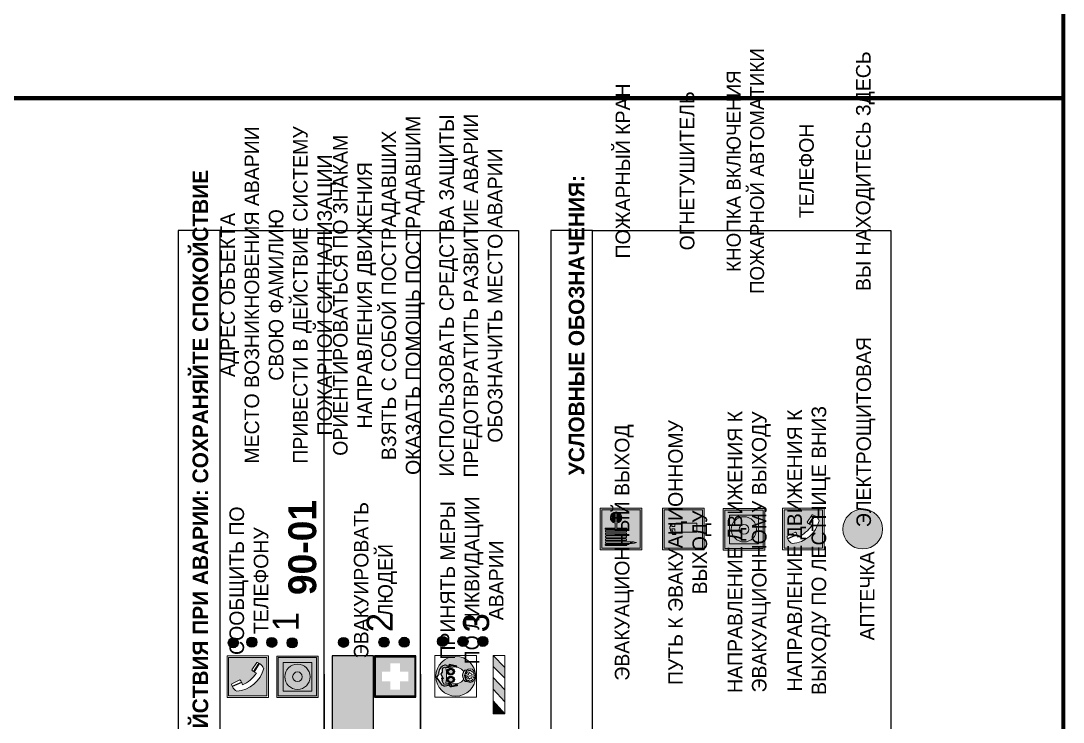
# Model space of a CAD drawing. Header units: millimetres. Extents: x 13114 to 67229, y 22859 to 38520.
# Drawn here: x 19139.1 to 19339.7, y 30382.2 to 30517.2 of the extents above; entities that cross this region are included whole.
import ezdxf

# ---------------------------------------------------------------- set-up
doc = ezdxf.new("R2010")
doc.units = ezdxf.units.MM
doc.styles.add('обычный', font='arial.ttf')

# ---------------------------------------------------------------- blocks, each defined once
blk = doc.blocks.new('A$C38D26F80')
h = blk.add_hatch(color=5)
h.dxf.hatch_style = 1
h.paths.add_polyline_path([(-8.77, -4.48, 1), (-0.19, -4.48, 1)])
h.paths.add_polyline_path([(-6.75, -3.58), (-6.75, -3.31), (-6.62, -3.22), (-6.5, -3.22), (-6.42, -3.3), (-6.39, -3.28), (-6.59, -2.23), (-6.59, -2.01), (-6.38, -1.58), (-4.76, -0.4), (-4.13, -0.79, -0.362848), (-2.1, -2.1, -0.201049), (-2.17, -2.48, 0.085434), (-2.26, -3.13), (-1.9, -3.16), (-2.25, -4.7), (-2.4, -4.59), (-2.43, -4.34), (-2.36, -4.34), (-2.14, -3.34), (-2.47, -3.42), (-2.58, -1.95), (-2.77, -1.58), (-3.58, -1.52), (-3.92, -1.26), (-5.05, -1.73), (-4.87, -1.39), (-5.41, -1.6), (-5.41, -1.46), (-6.13, -1.87), (-6.18, -3.5), (-6.56, -3.47), (-6.37, -4.59), (-6.16, -4.43), (-6.16, -4.66), (-6.36, -4.79), (-6.37, -4.8), (-6.51, -4.76)], flags=16)
h.paths.add_polyline_path([(-6.51, -4.76), (-6.36, -4.79), (-6.37, -4.8)], flags=0)
h.paths.add_polyline_path([(-5.92, -2.34, 0.089508), (-2.67, -2.35), (-2.48, -3.88, -0.268602), (-3.4, -6.18, 0.262449), (-5.2, -6.18, -0.268602), (-6.11, -3.88)], flags=16)
edge = h.paths.add_edge_path(flags=16)
edge.add_ellipse((-5.19, -3.41), major_axis=(0, 0.842), ratio=0.848992, start_angle=0, end_angle=360)
edge = h.paths.add_edge_path(flags=0)
edge.add_ellipse((-5.19, -3.39), major_axis=(0, 0.665), ratio=0.853798, start_angle=0, end_angle=360)
edge = h.paths.add_edge_path(flags=0)
edge.add_ellipse((-5.19, -3.4), major_axis=(0, 0.528), ratio=0.864094, start_angle=0, end_angle=360)
edge = h.paths.add_edge_path(flags=16)
edge.add_ellipse((-3.47, -3.4), major_axis=(0, 0.842), ratio=0.848992, start_angle=0, end_angle=360)
h.paths.add_polyline_path([(-3.13, -6.45), (-3.13, -6.84, 0.383174), (-5.57, -6.85), (-5.57, -6.49, -0.369952)], flags=16)
edge = h.paths.add_edge_path(flags=0)
edge.add_ellipse((-3.47, -3.39), major_axis=(0, 0.665), ratio=0.853798, start_angle=0, end_angle=360)
edge = h.paths.add_edge_path(flags=0)
edge.add_ellipse((-3.47, -3.4), major_axis=(0, 0.528), ratio=0.864094, start_angle=0, end_angle=360)
edge = h.paths.add_edge_path(flags=16)
edge.add_ellipse((-4.34, -7.57), major_axis=(-1.48, 0), ratio=0.744955, start_angle=0, end_angle=360)
h.paths.add_polyline_path([(-5.01, -6.85, -1), (-5.15, -6.85, -1)], flags=0)
h.paths.add_polyline_path([(-5.33, -7.14, -1), (-5.47, -7.14, -1)], flags=0)
h.paths.add_polyline_path([(-4.61, -6.71, -1), (-4.74, -6.71, -1)], flags=16)
h.paths.add_polyline_path([(-5.43, -7.51, -1), (-5.57, -7.51, -1)], flags=0)
h.paths.add_polyline_path([(-4.26, -6.67, -1), (-4.4, -6.67, -1)], flags=16)
h.paths.add_polyline_path([(-4.74, -7.14, -1), (-4.88, -7.14, -1)], flags=0)
h.paths.add_polyline_path([(-4.93, -7.43, -1), (-5.07, -7.43, -1)], flags=0)
h.paths.add_polyline_path([(-4.41, -7.07, -1), (-4.54, -7.07, -1)], flags=0)
h.paths.add_polyline_path([(-5.33, -7.87, -1), (-5.46, -7.87, -1)], flags=0)
h.paths.add_polyline_path([(-3.8, -6.71, -1), (-3.94, -6.71, -1)], flags=16)
h.paths.add_polyline_path([(-4.85, -7.78, -1), (-4.98, -7.78, -1)], flags=0)
h.paths.add_polyline_path([(-3.96, -7.14, -1), (-4.1, -7.14, -1)], flags=0)
h.paths.add_polyline_path([(-4.33, -7.53, -1), (-4.47, -7.53, -1)], flags=0)
h.paths.add_polyline_path([(-5.09, -8.12, -1), (-5.23, -8.12, -1)], flags=0)
h.paths.add_polyline_path([(-3.5, -6.94, -1), (-3.64, -6.94, -1)], flags=0)
h.paths.add_polyline_path([(-4.54, -7.97, -1), (-4.68, -7.97, -1)], flags=0)
h.paths.add_polyline_path([(-3.66, -7.39, -1), (-3.8, -7.39, -1)], flags=0)
h.paths.add_polyline_path([(-4.73, -8.35, -1), (-4.86, -8.35, -1)], flags=0)
h.paths.add_polyline_path([(-4.09, -7.96, -1), (-4.23, -7.96, -1)], flags=0)
h.paths.add_polyline_path([(-3.77, -7.74, -1), (-3.91, -7.74, -1)], flags=0)
h.paths.add_polyline_path([(-3.22, -7.27, -1), (-3.35, -7.27, -1)], flags=0)
h.paths.add_polyline_path([(-4.34, -8.4, -1), (-4.47, -8.4, -1)], flags=0)
h.paths.add_polyline_path([(-3.16, -7.61, -1), (-3.3, -7.61, -1)], flags=0)
h.paths.add_polyline_path([(-3.9, -8.35, -1), (-4.04, -8.35, -1)], flags=0)
h.paths.add_polyline_path([(-3.32, -7.91, -1), (-3.46, -7.91, -1)], flags=0)
h.paths.add_polyline_path([(-3.55, -8.23, -1), (-3.69, -8.23, -1)], flags=0)
at = {"color": 5, "lineweight": 5}
for p, q in [((-4.48, 0), (-8.96, 0)), ((-8.96, 0), (-8.96, -4.48)), ((-4.48, 0), (0, 0)), ((0, 0), (0, -4.48)), ((-6.59, -2.01), (-6.38, -1.58)), ((-6.59, -2.23), (-6.59, -2.01)), ((-6.39, -3.28), (-6.59, -2.23)), ((-6.38, -1.58), (-4.76, -0.4)), ((-6.13, -1.87), (-6.18, -3.5)), ((-5.41, -1.46), (-6.13, -1.87)), ((-4.87, -1.39), (-5.41, -1.6)), ((-5.41, -1.6), (-5.41, -1.46)), ((-3.92, -1.26), (-5.05, -1.73)), ((-5.05, -1.73), (-4.87, -1.39)), ((-4.76, -0.4), (-4.13, -0.79)), ((-3.58, -1.52), (-3.92, -1.26)), ((-2.77, -1.58), (-3.58, -1.52)), ((-2.58, -1.95), (-2.77, -1.58)), ((-2.47, -3.42), (-2.58, -1.95)), ((-8.96, -8.96), (-8.96, -4.48)), ((-6.75, -3.31), (-6.62, -3.22)), ((-6.75, -3.58), (-6.75, -3.31)), ((-6.51, -4.76), (-6.75, -3.58)), ((-6.62, -3.22), (-6.5, -3.22)), ((-6.18, -3.5), (-6.56, -3.47)), ((-6.56, -3.47), (-6.37, -4.59)), ((-6.5, -3.22), (-6.42, -3.3)), ((-6.42, -3.3), (-6.39, -3.28)), ((-6.37, -4.59), (-6.16, -4.43)), ((-6.16, -4.43), (-6.16, -4.66)), ((-5.92, -2.34), (-6.11, -3.88)), ((-2.67, -2.34), (-2.48, -3.88)), ((-2.14, -3.34), (-2.47, -3.42)), ((-2.43, -4.34), (-2.4, -4.59)), ((-2.43, -4.34), (-2.36, -4.34)), ((-2.36, -4.34), (-2.14, -3.34)), ((-1.9, -3.16), (-2.26, -3.13)), ((-2.25, -4.7), (-1.9, -3.16)), ((0, -8.96), (0, -4.48)), ((-6.37, -4.8), (-6.51, -4.76)), ((-6.16, -4.66), (-6.37, -4.8)), ((-5.57, -6.49), (-5.57, -6.85)), ((-3.13, -6.45), (-3.13, -6.84)), ((-2.4, -4.59), (-2.25, -4.7)), ((-4.48, -8.96), (-8.96, -8.96)), ((-4.48, -8.96), (0, -8.96))]:
    blk.add_line(p, q, dxfattribs=at)
at = {"color": 5}
for p, q in [((-6.59, -2.01), (-6.38, -1.58)), ((-6.59, -2.23), (-6.59, -2.01)), ((-6.39, -3.28), (-6.59, -2.23)), ((-6.38, -1.58), (-4.76, -0.4)), ((-6.13, -1.87), (-6.18, -3.5)), ((-5.41, -1.46), (-6.13, -1.87)), ((-4.87, -1.39), (-5.41, -1.6)), ((-5.41, -1.6), (-5.41, -1.46)), ((-3.92, -1.26), (-5.05, -1.73)), ((-5.05, -1.73), (-4.87, -1.39)), ((-4.76, -0.4), (-4.13, -0.79)), ((-3.58, -1.52), (-3.92, -1.26)), ((-2.77, -1.58), (-3.58, -1.52)), ((-2.58, -1.95), (-2.77, -1.58)), ((-2.47, -3.42), (-2.58, -1.95)), ((-6.75, -3.31), (-6.62, -3.22)), ((-6.75, -3.58), (-6.75, -3.31)), ((-6.51, -4.76), (-6.75, -3.58)), ((-6.62, -3.22), (-6.5, -3.22)), ((-6.18, -3.5), (-6.56, -3.47)), ((-6.56, -3.47), (-6.37, -4.59)), ((-6.5, -3.22), (-6.42, -3.3)), ((-6.42, -3.3), (-6.39, -3.28)), ((-6.37, -4.59), (-6.16, -4.43)), ((-6.16, -4.43), (-6.16, -4.66)), ((-2.14, -3.34), (-2.47, -3.42)), ((-2.4, -4.59), (-2.43, -4.34)), ((-2.43, -4.34), (-2.36, -4.34)), ((-2.36, -4.34), (-2.14, -3.34)), ((-2.26, -3.13), (-1.9, -3.16)), ((-1.9, -3.16), (-2.25, -4.7)), ((-6.37, -4.8), (-6.51, -4.76)), ((-6.36, -4.79), (-6.51, -4.76)), ((-6.16, -4.66), (-6.37, -4.8)), ((-6.16, -4.66), (-6.36, -4.79)), ((-2.25, -4.7), (-2.4, -4.59))]:
    blk.add_line(p, q, dxfattribs=at)
at = {"color": 5, "lineweight": 5}
for centre, radius in [((-4.48, -4.48), 4.29), ((-4.67, -6.71), 0.0678), ((-4.33, -6.67), 0.0678), ((-3.87, -6.71), 0.0678), ((-5.5, -7.51), 0.0678), ((-5.4, -7.14), 0.0678), ((-5.4, -7.87), 0.0678), ((-5.16, -8.12), 0.0678), ((-5.08, -6.85), 0.0678), ((-5, -7.43), 0.0678), ((-4.91, -7.78), 0.0678), ((-4.81, -7.14), 0.0678), ((-4.79, -8.35), 0.0678), ((-4.61, -7.97), 0.0678), ((-4.47, -7.07), 0.0678), ((-4.4, -7.53), 0.0678), ((-4.4, -8.4), 0.0678), ((-4.16, -7.96), 0.0678), ((-4.03, -7.14), 0.0678), ((-3.97, -8.35), 0.0678), ((-3.84, -7.74), 0.0678), ((-3.73, -7.39), 0.0678), ((-3.62, -8.23), 0.0678), ((-3.57, -6.94), 0.0678), ((-3.39, -7.91), 0.0678), ((-3.28, -7.27), 0.0678), ((-3.23, -7.61), 0.0678)]:
    blk.add_circle(centre, radius, dxfattribs=at)
at = {"color": 5}
for centre, radius, start, end in [((-3.89, -2.66), 1.88, 17.387, 97.1599), ((-2.6, -2.2), 0.511, 326.3906, 11.8614), ((-0.35, -3.07), 1.91, 162.2553, 181.7878)]:
    blk.add_arc(centre, radius, start, end, dxfattribs=at)
at = {"color": 5, "lineweight": 5}
for centre, radius, start, end in [((-2.6, -2.2), 0.513, 326.4781, 11.7739), ((-3.66, -4.24), 2.47, 171.573, 231.7124), ((-4.28, 6.66), 9.15, 259.6987, 280.1569), ((-4.93, -4.24), 2.47, 308.2876, 8.427), ((-0.47, -3.05), 1.79, 161.5846, 182.4584), ((-4.33, -7.88), 1.87, 50.358, 131.5662), ((-4.34, -8.2), 1.82, 48.4943, 132.3565), ((-4.3, -7.78), 1.83, 60.5889, 119.4111)]:
    blk.add_arc(centre, radius, start, end, dxfattribs=at)
for centre, major_axis, ratio in [((-5.19, -3.41), (0, 0.842), 0.848992), ((-5.19, -3.39), (0, 0.665), 0.853798), ((-5.19, -3.4), (0, 0.528), 0.864094), ((-3.47, -3.4), (0, 0.842), 0.848992), ((-3.47, -3.39), (0, 0.665), 0.853798), ((-3.47, -3.4), (0, 0.528), 0.864094), ((-4.34, -7.57), (-1.48, 0), 0.744955)]:
    blk.add_ellipse(centre, major_axis=major_axis, ratio=ratio, dxfattribs=at)
blk = doc.blocks.new('A$C47DD6509')
at = {"lineweight": 5}
for points in [[(-8.69, 0), (-11.19, 0), (-11.19, -2.22)], [(-4.22, 0), (-6.45, 0), (-8.91, -2.22), (-6.61, -2.22)], [(0, 0), (-2.09, 0), (-4.36, -2.22), (-2.29, -2.22)]]:
    blk.add_hatch(color=242, dxfattribs=at).paths.add_polyline_path(points)
at = {"color": 242, "lineweight": 5}
for p, q in [((-11.19, -2.22), (-8.69, 0)), ((-11.19, -2.22), (-11.19, 0)), ((-11.19, 0), (-8.69, 0)), ((-11.19, 0), (0, 0)), ((-8.91, -2.22), (-6.45, 0)), ((-6.61, -2.22), (-4.22, 0)), ((-4.36, -2.22), (-2.09, 0)), ((-2.29, -2.22), (0, 0)), ((0, 0), (0, -2.22)), ((0, -2.22), (-11.19, -2.22))]:
    blk.add_line(p, q, dxfattribs=at)
blk = doc.blocks.new('A$C32E8229D')
at = {"true_color": 0xffffff}
blk.add_hatch(color=7, dxfattribs=at).paths.add_polyline_path([(0, 0), (0, -8), (16, -8), (16, 0)])
h = blk.add_hatch(color=126)
h.paths.add_polyline_path([(0.2, -0.2), (15.8, -0.2), (15.8, -7.8), (0.2, -7.8)])
h.paths.add_polyline_path([(13.49, -2.05), (12.08, -2.05), (11.37, -2.63, 0.162397), (11.29, -2.84), (11.29, -3.63), (10.35, -3.63), (10.35, -4.05), (11.68, -4.05), (11.68, -3.48), (12.26, -4.28), (11.29, -5.1), (11.29, -6.78), (11.85, -6.78), (11.85, -5.44), (12.8, -4.64), (12.8, -5.94), (14.46, -5.94), (14.46, -5.39), (13.45, -5.39), (13.45, -3.97), (12.46, -2.59), (13.15, -2.59), (13.69, -3.34), (14.18, -3)], flags=16)
h.paths.add_polyline_path([(10.74, -1.82, 1), (11.8, -1.82, 1)], flags=16)
h.paths.add_polyline_path([(9.39, -3.59), (5.99, -3.59), (6.56, -3.03), (5.91, -3.03), (5.1, -3.83), (5.91, -4.64), (6.56, -4.64), (5.99, -4.09), (9.39, -4.09)], flags=16)
h.paths.add_polyline_path([(4.29, -1.08), (1.72, -1.08), (1.72, -6.6), (4.29, -6.6)], flags=16)
at = {"color": 126}
blk.add_lwpolyline([(16, -8), (0, -8), (0, 0), (16, 0)], close=True, dxfattribs=at)
blk = doc.blocks.new('A$C18900ED3')
h = blk.add_hatch(color=126)
h.paths.add_polyline_path([(-0.18, -0.18), (-7.02, -0.18), (-7.02, -7.02), (-0.18, -7.02)])
h.paths.add_polyline_path([(-5.89, -4.46), (-5.89, -2.77), (-4.46, -2.77), (-4.46, -1.31), (-2.77, -1.31), (-2.77, -2.77), (-1.33, -2.77), (-1.33, -4.46), (-2.77, -4.46), (-2.77, -5.89), (-4.46, -5.89), (-4.46, -4.46)], flags=16)
at = {"color": 126}
for p, q in [((-7.2, 0), (-7.2, -7.2)), ((0, 0), (-7.2, 0)), ((0, -7.2), (0, 0)), ((-7.02, -7.02), (-7.02, -0.18)), ((-7.02, -0.18), (-0.18, -0.18)), ((-0.18, -0.18), (-0.18, -7.02)), ((-7.2, -7.2), (0, -7.2)), ((-0.18, -7.02), (-7.02, -7.02))]:
    blk.add_line(p, q, dxfattribs=at)
blk = doc.blocks.new('A$C456E1F9C')
at = {"lineweight": 5}
h = blk.add_hatch(color=242, dxfattribs=at)
h.paths.add_polyline_path([(0.51, -1.47), (0.51, -13.26), (12.29, -13.26), (12.29, -1.47)])
h.paths.add_polyline_path([(5.42, -4.95, -0.254479), (4.78, -5.4), (3.52, -2.53, -0.209735), (4.23, -2.4)], flags=16)
h.paths.add_polyline_path([(8.53, -8.6), (10.87, -10.17), (10.54, -10.76), (8.03, -9.13, -0.192251)], flags=16)
h.paths.add_polyline_path([(4.61, -5.49, 0.005518), (3.87, -5.72, 0.128647), (7.49, -10.01, 0.00809), (7.83, -9.33), (10.47, -10.97, -0.16736), (8.99, -12.25, -0.327862), (1.95, -3.95, -0.166952), (3.36, -2.62)], flags=16)
at = {"color": 242, "lineweight": 5}
for p, q in [((0, -13.77), (0, -0.97)), ((12.8, -0.97), (0, -0.97)), ((4.61, -5.49), (3.36, -2.62)), ((3.52, -2.53), (4.78, -5.4)), ((4.23, -2.4), (5.42, -4.95)), ((12.8, -13.77), (12.8, -0.97)), ((7.83, -9.33), (10.47, -10.97)), ((8.03, -9.13), (10.54, -10.76)), ((10.81, -10.12), (8.53, -8.6)), ((10.54, -10.76), (10.8, -10.3)), ((10.8, -10.3), (10.81, -10.12)), ((0, -13.77), (12.8, -13.77))]:
    blk.add_line(p, q, dxfattribs=at)
blk.add_lwpolyline([(0.51, -1.47), (12.29, -1.47), (12.29, -13.26), (0.51, -13.26)], close=True, dxfattribs=at)
for centre, radius, start, end in [((4.59, -5.34), 2.99, 114.2845, 152.1974), ((4.02, -3.27), 0.891, 76.3284, 123.7092), ((11.12, -3.31), 9.19, 183.9915, 256.6009), ((14.98, -39.1), 35.17, 107.1487, 108.4135), ((13.86, -0.94), 11.08, 205.5536, 234.8762), ((4.68, -4.59), 0.824, 276.9621, 334.0723), ((-13.31, 0.8), 23.44, 332.5487, 334.4027), ((8.94, -9.5), 0.989, 114.4092, 157.9388), ((7.87, -9.46), 3, 291.9291, 329.9329)]:
    blk.add_arc(centre, radius, start, end, dxfattribs=at)
blk = doc.blocks.new('A$C54414219')
at = {"true_color": 0xffffff}
h = blk.add_hatch(color=7, dxfattribs=at)
h.paths.add_polyline_path([(2.39, -9.45), (2.39, -18.3), (11.23, -18.3), (11.23, -9.45)], flags=0)
h.paths.add_polyline_path([(10.71, -13.87, -1), (2.92, -13.87, -1)], flags=0)
h.paths.add_polyline_path([(8.3, -13.87, -1), (5.33, -13.87, -1)], flags=0)
h.paths.add_polyline_path([(0.41, -7.47), (0.41, -20.27), (13.21, -20.27), (13.21, -7.47)])
h.paths.add_polyline_path([(0.92, -19.77), (12.71, -19.77), (12.71, -7.98), (0.92, -7.98)], flags=16)
h.paths.add_polyline_path([(11.23, -9.45), (11.23, -18.3), (2.39, -18.3), (2.39, -9.45)], flags=0)
at = {"lineweight": 5}
h = blk.add_hatch(color=242, dxfattribs=at)
h.paths.add_polyline_path([(12.71, -7.98), (0.92, -7.98), (0.92, -19.77), (12.71, -19.77)])
h.paths.add_polyline_path([(11.23, -18.3), (2.39, -18.3), (2.39, -9.45), (11.23, -9.45)], flags=16)
h.paths.add_polyline_path([(10.71, -13.87, -1), (2.92, -13.87, -1)], flags=0)
h.paths.add_polyline_path([(8.3, -13.87, -1), (5.33, -13.87, -1)], flags=0)
at = {"true_color": 0xffffff}
h = blk.add_hatch(color=7, dxfattribs=at)
h.paths.add_polyline_path([(2.39, -9.45), (2.39, -18.3), (11.23, -18.3), (11.23, -9.45)])
h.paths.add_polyline_path([(10.71, -13.87, -1), (2.92, -13.87, -1)], flags=16)
h.paths.add_polyline_path([(8.3, -13.87, -1), (5.33, -13.87, -1)], flags=0)
at = {"lineweight": 5}
h = blk.add_hatch(color=242, dxfattribs=at)
h.paths.add_polyline_path([(2.92, -13.87, 1), (10.71, -13.87, 1)])
h.paths.add_polyline_path([(8.3, -13.87, -1), (5.33, -13.87, -1)], flags=16)
at = {"color": 242, "lineweight": 5}
for p, q in [((0.41, -20.27), (0.41, -7.47)), ((0.41, -7.47), (13.21, -7.47)), ((0.41, -7.47), (13.21, -7.47)), ((13.21, -20.27), (13.21, -7.47)), ((0.41, -20.27), (13.21, -20.27))]:
    blk.add_line(p, q, dxfattribs=at)
for points in [[(0.92, -7.98), (12.71, -7.98), (12.71, -19.77), (0.92, -19.77)], [(2.39, -9.45), (11.23, -9.45), (11.23, -18.3), (2.39, -18.3)]]:
    blk.add_lwpolyline(points, close=True, dxfattribs=at)
for radius in [3.89, 1.49]:
    blk.add_circle((6.81, -13.87), radius, dxfattribs=at)
blk = doc.blocks.new('A$C37112FD5')
at = {"true_color": 0xf5f5ff}
h = blk.add_hatch(color=7, dxfattribs=at)
h.dxf.hatch_style = 1
h.paths.add_polyline_path([(12.8, -7.4), (0, -7.4), (0, -20.2), (12.8, -20.2)])
h.paths.add_polyline_path([(12.29, -7.91), (12.29, -19.69), (0.51, -19.69), (0.51, -7.91)], flags=16)
h.paths.add_polyline_path([(4.98, -9.04, -0.42597), (5.17, -9.22), (5.17, -12.25), (5.17, -15.29, -0.432244), (4.98, -15.47), (4.83, -15.47, -0.42597), (4.64, -15.29), (4.64, -12.25), (4.64, -9.22, -0.432244), (4.83, -9.04)], flags=0)
h.paths.add_polyline_path([(4.28, -9.22), (4.28, -12.25), (4.28, -15.29, -0.432244), (4.09, -15.47), (3.94, -15.47, -0.42597), (3.75, -15.29), (3.75, -12.25), (3.75, -9.22, -0.432244), (3.94, -9.04), (4.09, -9.04, -0.42597)], flags=0)
h.paths.add_polyline_path([(5.72, -9.04), (5.87, -9.04, -0.42597), (6.06, -9.22), (6.06, -12.25), (6.06, -15.29, -0.432244), (5.87, -15.47), (5.72, -15.47, -0.42597), (5.53, -15.29), (5.53, -12.25), (5.53, -9.22, -0.432244)], flags=0)
h.paths.add_polyline_path([(6.42, -8.9), (6.5, -8.9, -0.42597), (6.69, -9.08), (6.69, -12.03), (8.21, -12.03, -15.824349), (8.21, -12.47), (6.69, -12.47), (6.69, -15.42, -0.432244), (6.5, -15.6), (6.42, -15.6)], flags=0)
h.paths.add_polyline_path([(3.39, -9.22), (3.39, -12.25), (3.39, -15.29, -0.432244), (3.2, -15.47), (3.05, -15.47, -0.42597), (2.85, -15.29), (2.85, -12.25), (2.85, -9.22, -0.432244), (3.05, -9.04), (3.2, -9.04, -0.42597)], flags=0)
h.paths.add_polyline_path([(2.5, -9.22), (2.5, -16.71), (1.96, -16.71), (1.96, -9.22, -0.432244), (2.15, -9.04), (2.31, -9.04, -0.42597)], flags=0)
h.paths.add_polyline_path([(1.61, -8.9), (1.61, -15.6), (1.57, -15.6, -0.42597), (1.37, -15.42), (1.37, -12.03), (1.37, -9.09, -0.432244), (1.57, -8.9)], flags=0)
h.paths.add_polyline_path([(9.76, -10.81), (9.76, -12.03), (8.49, -12.03, -0.336371)], flags=0)
h.paths.add_polyline_path([(8.49, -12.47), (9.76, -12.47), (9.76, -13.7, -0.336371)], flags=0)
h.paths.add_polyline_path([(10.11, -10.81, -0.336371), (11.38, -12.03), (10.11, -12.03)], flags=0)
h.paths.add_polyline_path([(10.11, -12.47), (11.38, -12.47, -0.336371), (10.11, -13.7)], flags=0)
h.paths.add_polyline_path([(2.5, -16.84), (2.5, -17.05), (1.97, -17.05), (1.97, -16.84)], flags=0)
h.paths.add_polyline_path([(2.5, -17.24, -0.033778), (2.24, -18.6, -0.033778), (1.97, -17.24)], flags=0)
h = blk.add_hatch(color=242)
h.dxf.hatch_style = 1
h.paths.add_polyline_path([(12.29, -7.91), (0.51, -7.91), (0.51, -19.69), (12.29, -19.69)])
h.paths.add_polyline_path([(6.42, -15.6), (6.42, -8.9), (6.5, -8.9, -0.42597), (6.69, -9.08), (6.69, -12.03), (8.21, -12.03, -15.824349), (8.21, -12.47), (6.69, -12.47), (6.69, -15.42, -0.432244), (6.5, -15.6)], flags=16)
h.paths.add_polyline_path([(5.87, -15.47), (5.72, -15.47, -0.42597), (5.53, -15.29), (5.53, -12.25), (5.53, -9.22, -0.432244), (5.72, -9.04), (5.87, -9.04, -0.42597), (6.06, -9.22), (6.06, -12.25), (6.06, -15.29, -0.432244)], flags=16)
h.paths.add_polyline_path([(4.98, -15.47), (4.83, -15.47, -0.42597), (4.64, -15.29), (4.64, -12.25), (4.64, -9.22, -0.432244), (4.83, -9.04), (4.98, -9.04, -0.42597), (5.17, -9.22), (5.17, -12.25), (5.17, -15.29, -0.432244)], flags=16)
h.paths.add_polyline_path([(4.09, -15.47), (3.94, -15.47, -0.42597), (3.75, -15.29), (3.75, -12.25), (3.75, -9.22, -0.432244), (3.94, -9.04), (4.09, -9.04, -0.42597), (4.28, -9.22), (4.28, -12.25), (4.28, -15.29, -0.432244)], flags=16)
h.paths.add_polyline_path([(3.2, -15.47), (3.05, -15.47, -0.42597), (2.85, -15.29), (2.85, -12.25), (2.85, -9.22, -0.432244), (3.05, -9.04), (3.2, -9.04, -0.42597), (3.39, -9.22), (3.39, -12.25), (3.39, -15.29, -0.432244)], flags=16)
h.paths.add_polyline_path([(2.5, -17.05), (1.97, -17.05), (1.97, -16.84), (2.5, -16.84)], flags=16)
h.paths.add_polyline_path([(2.5, -17.24, -0.033778), (2.24, -18.6, -0.033778), (1.97, -17.24)], flags=16)
h.paths.add_polyline_path([(2.5, -16.71), (1.96, -16.71), (1.96, -9.22, -0.432244), (2.15, -9.04), (2.31, -9.04, -0.42597), (2.5, -9.22)], flags=16)
h.paths.add_polyline_path([(1.61, -15.6), (1.57, -15.6, -0.42597), (1.37, -15.42), (1.37, -12.03), (1.37, -9.09, -0.432244), (1.57, -8.9), (1.61, -8.9)], flags=16)
h.paths.add_polyline_path([(8.49, -12.47), (9.76, -12.47), (9.76, -13.7, -0.336371)], flags=0)
h.paths.add_polyline_path([(10.11, -13.7), (10.11, -12.47), (11.38, -12.47, -0.336371)], flags=0)
h.paths.add_polyline_path([(8.49, -12.03, -0.336371), (9.76, -10.81), (9.76, -12.03)], flags=0)
h.paths.add_polyline_path([(10.11, -12.03), (10.11, -10.81, -0.336371), (11.38, -12.03)], flags=0)
h = blk.add_hatch(color=7, dxfattribs=at)
h.dxf.hatch_style = 1
h.paths.add_polyline_path([(1.61, -8.9), (1.57, -8.9, 0.432244), (1.37, -9.09), (1.37, -12.03), (1.37, -15.42, 0.42597), (1.57, -15.6), (1.61, -15.6)])
h.paths.add_polyline_path([(2.5, -9.22, 0.42597), (2.31, -9.04), (2.15, -9.04, 0.432244), (1.96, -9.22), (1.96, -16.71), (2.5, -16.71)])
h.paths.add_polyline_path([(2.5, -16.84), (1.97, -16.84), (1.97, -17.05), (2.5, -17.05)])
h.paths.add_polyline_path([(2.5, -17.24), (1.97, -17.24, 0.033778), (2.24, -18.6, 0.033778)])
h.paths.add_polyline_path([(3.39, -12.25), (3.39, -9.22, 0.42597), (3.2, -9.04), (3.05, -9.04, 0.432244), (2.85, -9.22), (2.85, -12.25), (2.85, -15.29, 0.42597), (3.05, -15.47), (3.2, -15.47, 0.432244), (3.39, -15.29)])
h.paths.add_polyline_path([(4.28, -12.25), (4.28, -9.22, 0.42597), (4.09, -9.04), (3.94, -9.04, 0.432244), (3.75, -9.22), (3.75, -12.25), (3.75, -15.29, 0.42597), (3.94, -15.47), (4.09, -15.47, 0.432244), (4.28, -15.29)])
h.paths.add_polyline_path([(5.17, -12.25), (5.17, -9.22, 0.42597), (4.98, -9.04), (4.83, -9.04, 0.432244), (4.64, -9.22), (4.64, -12.25), (4.64, -15.29, 0.42597), (4.83, -15.47), (4.98, -15.47, 0.432244), (5.17, -15.29)])
h.paths.add_polyline_path([(6.06, -12.25), (6.06, -9.22, 0.42597), (5.87, -9.04), (5.72, -9.04, 0.432244), (5.53, -9.22), (5.53, -12.25), (5.53, -15.29, 0.42597), (5.72, -15.47), (5.87, -15.47, 0.432244), (6.06, -15.29)])
h.paths.add_polyline_path([(6.69, -12.47), (8.21, -12.47, 15.824349), (8.21, -12.03), (6.69, -12.03), (6.69, -9.08, 0.42597), (6.5, -8.9), (6.42, -8.9), (6.42, -15.6), (6.5, -15.6, 0.432244), (6.69, -15.42)])
h.paths.add_polyline_path([(8.49, -12.47), (9.76, -12.47), (9.76, -13.7, -0.336371)], flags=16)
h.paths.add_polyline_path([(8.49, -12.03, -0.336371), (9.76, -10.81), (9.76, -12.03)], flags=16)
h.paths.add_polyline_path([(10.11, -12.47), (11.38, -12.47, -0.336371), (10.11, -13.7)], flags=16)
h.paths.add_polyline_path([(10.11, -12.03), (10.11, -10.81, -0.336371), (11.38, -12.03)], flags=16)
h = blk.add_hatch(color=242)
h.dxf.hatch_style = 1
h.paths.add_polyline_path([(9.76, -10.81, 0.336371), (8.49, -12.03), (9.76, -12.03)])
h.paths.add_polyline_path([(10.11, -10.81), (10.11, -12.03), (11.38, -12.03, 0.336371)])
h.paths.add_polyline_path([(11.38, -12.47), (10.11, -12.47), (10.11, -13.7, 0.336371)])
h.paths.add_polyline_path([(9.76, -12.47), (8.49, -12.47, 0.336371), (9.76, -13.7)])
at = {"color": 242, "lineweight": 5}
for p, q in [((0, -20.2), (0, -7.4)), ((0, -7.4), (12.8, -7.4)), ((1.37, -12.03), (1.37, -9.08)), ((1.57, -8.9), (1.61, -8.9)), ((1.61, -8.9), (1.61, -15.6)), ((1.96, -16.71), (1.96, -9.22)), ((2.15, -9.04), (2.31, -9.04)), ((2.5, -16.71), (2.5, -9.22)), ((2.85, -12.25), (2.85, -9.22)), ((3.05, -9.04), (3.2, -9.04)), ((3.39, -12.25), (3.39, -9.22)), ((3.75, -12.25), (3.75, -9.22)), ((3.94, -9.04), (4.09, -9.04)), ((4.28, -12.25), (4.28, -9.22)), ((4.64, -12.25), (4.64, -9.22)), ((4.83, -9.04), (4.98, -9.04)), ((5.17, -12.25), (5.17, -9.22)), ((5.53, -12.25), (5.53, -9.22)), ((5.72, -9.04), (5.87, -9.04)), ((6.06, -12.25), (6.06, -9.22)), ((6.42, -8.9), (6.42, -15.6)), ((6.5, -8.9), (6.42, -8.9)), ((6.69, -12.03), (6.69, -9.08)), ((12.8, -20.2), (12.8, -7.4)), ((1.37, -12.03), (1.37, -15.42)), ((2.85, -12.25), (2.85, -15.29)), ((3.39, -12.25), (3.39, -15.29)), ((3.75, -12.25), (3.75, -15.29)), ((4.28, -12.25), (4.28, -15.29)), ((4.64, -12.25), (4.64, -15.29)), ((5.17, -12.25), (5.17, -15.29)), ((5.53, -12.25), (5.53, -15.29)), ((6.06, -12.25), (6.06, -15.29)), ((8.21, -12.03), (6.69, -12.03)), ((8.21, -12.47), (6.69, -12.47)), ((6.69, -12.47), (6.69, -15.42)), ((9.76, -12.03), (8.49, -12.03)), ((9.76, -12.47), (8.49, -12.47)), ((9.76, -10.81), (9.76, -12.03)), ((9.76, -12.47), (9.76, -13.7)), ((10.11, -10.81), (10.11, -12.03)), ((11.38, -12.03), (10.11, -12.03)), ((11.38, -12.47), (10.11, -12.47)), ((10.11, -12.47), (10.11, -13.7)), ((1.57, -15.6), (1.61, -15.6)), ((3.05, -15.47), (3.2, -15.47)), ((3.94, -15.47), (4.09, -15.47)), ((4.83, -15.47), (4.98, -15.47)), ((5.72, -15.47), (5.87, -15.47)), ((6.42, -15.6), (6.5, -15.6)), ((1.96, -16.71), (2.5, -16.71)), ((1.97, -16.84), (2.5, -16.84)), ((1.97, -17.05), (1.97, -16.84)), ((2.5, -17.05), (1.97, -17.05)), ((1.97, -17.24), (2.5, -17.24)), ((2.5, -16.84), (2.5, -17.05)), ((0, -20.2), (12.8, -20.2))]:
    blk.add_line(p, q, dxfattribs=at)
blk.add_lwpolyline([(0.51, -7.91), (12.29, -7.91), (12.29, -19.69), (0.51, -19.69)], close=True, dxfattribs=at)
for centre, radius, start, end in [((1.56, -9.09), 0.182, 87.1027, 180.6071), ((2.15, -9.22), 0.182, 87.1027, 180.6071), ((2.32, -9.22), 0.182, 359.3929, 92.8973), ((3.04, -9.22), 0.182, 87.1027, 180.6071), ((3.21, -9.22), 0.182, 359.3929, 92.8973), ((3.93, -9.22), 0.182, 87.1027, 180.6071), ((4.1, -9.22), 0.182, 359.3929, 92.8973), ((4.82, -9.22), 0.182, 87.1027, 180.6071), ((4.99, -9.22), 0.182, 359.3929, 92.8973), ((5.71, -9.22), 0.182, 87.1027, 180.6071), ((5.88, -9.22), 0.182, 359.3929, 92.8973), ((6.51, -9.09), 0.182, 359.3929, 92.8973), ((9.93, -12.25), 1.74, 187.2319, 172.7681), ((9.93, -12.25), 1.46, 96.9927, 171.3585), ((9.93, -12.25), 1.46, 188.6415, 263.0073), ((9.93, -12.25), 1.46, 8.6415, 83.0073), ((9.93, -12.25), 1.46, 276.9927, 351.3585), ((1.56, -15.42), 0.182, 179.3929, 272.8973), ((3.04, -15.29), 0.182, 179.3929, 272.8973), ((3.21, -15.29), 0.182, 267.1027, 0.6071), ((3.93, -15.29), 0.182, 179.3929, 272.8973), ((4.1, -15.29), 0.182, 267.1027, 0.6071), ((4.82, -15.29), 0.182, 179.3929, 272.8973), ((4.99, -15.29), 0.182, 267.1027, 0.6071), ((5.71, -15.29), 0.182, 179.3929, 272.8973), ((5.88, -15.29), 0.182, 267.1027, 0.6071), ((6.51, -15.42), 0.182, 267.1027, 0.6071), ((12.17, -15.98), 10.27, 187.041, 194.7793), ((-7.7, -15.98), 10.27, 345.2207, 352.959)]:
    blk.add_arc(centre, radius, start, end, dxfattribs=at)
blk = doc.blocks.new('A$C7B8C2D5B')
at = {"lineweight": 0}
h = blk.add_hatch(color=5, dxfattribs=at)
h.dxf.hatch_style = 1
h.paths.add_polyline_path([(1.397, -3.024, 1), (-2.112, -3.024, 1)])
at = {"color": 5, "lineweight": 0}
blk.add_circle((-0.358, -3.024), 1.755, dxfattribs=at)
blk = doc.blocks.new('A$C3AD82952')
at = {"true_color": 0xf5f5ff}
h = blk.add_hatch(color=7, dxfattribs=at)
h.dxf.hatch_style = 1
h.paths.add_polyline_path([(8.21, 8.73, 0.414214), (7.89, 9.05), (7.22, 9.05), (7.22, 9.92), (7.59, 9.92, 1), (7.57, 10.36), (7.22, 10.36), (7.22, 10.6), (6.43, 10.6), (6.43, 10.36), (6.01, 10.36), (4.74, 9.59), (4.74, 8.69), (4.98, 8.73), (4.98, 9.26), (6.12, 9.91), (6.43, 9.91), (6.43, 9.05), (5.76, 9.05, 0.414214), (5.44, 8.73), (5.44, 2.2), (8.21, 2.2)], flags=0)
h.paths.add_polyline_path([(12.8, 12.8), (0, 12.8), (0, 0), (12.8, 0)])
h.paths.add_polyline_path([(0.51, 12.29), (12.29, 12.29), (12.29, 0.51), (0.51, 0.51)], flags=16)
h.paths.add_polyline_path([(4.74, 9.59), (6.01, 10.36), (6.43, 10.36), (6.43, 10.6), (7.22, 10.6), (7.22, 10.36), (7.59, 10.36, -0.94586), (7.59, 9.92), (7.22, 9.92), (7.22, 9.05), (7.89, 9.05, -0.414214), (8.21, 8.73), (8.21, 2.2), (5.44, 2.2), (5.44, 8.73, -0.414214), (5.76, 9.05), (6.43, 9.05), (6.43, 9.91), (6.12, 9.91), (4.98, 9.26), (4.98, 8.73), (4.74, 8.69)], flags=0)
h = blk.add_hatch(color=242)
h.dxf.hatch_style = 1
h.paths.add_polyline_path([(12.29, 12.29), (0.51, 12.29), (0.51, 0.51), (12.29, 0.51)])
h.paths.add_polyline_path([(4.74, 8.69), (4.74, 9.59), (6.01, 10.36), (6.43, 10.36), (6.43, 10.6), (7.22, 10.6), (7.22, 10.36), (7.59, 10.36, -0.94586), (7.59, 9.92), (7.22, 9.92), (7.22, 9.05), (7.89, 9.05, -0.414214), (8.21, 8.73), (8.21, 2.2), (5.44, 2.2), (5.44, 8.73, -0.414214), (5.76, 9.05), (6.43, 9.05), (6.43, 9.91), (6.12, 9.91), (4.98, 9.26), (4.98, 8.73)], flags=16)
h = blk.add_hatch(color=7, dxfattribs=at)
h.dxf.hatch_style = 1
h.paths.add_polyline_path([(8.21, 8.73, 0.414214), (7.89, 9.05), (7.22, 9.05), (7.22, 9.92), (7.59, 9.92, 1), (7.57, 10.36), (7.22, 10.36), (7.22, 10.6), (6.43, 10.6), (6.43, 10.36), (6.01, 10.36), (4.74, 9.59), (4.74, 8.69), (4.98, 8.73), (4.98, 9.26), (6.12, 9.91), (6.43, 9.91), (6.43, 9.05), (5.76, 9.05, 0.414214), (5.44, 8.73), (5.44, 2.2), (8.21, 2.2)])
at = {"color": 242, "lineweight": 5}
for p, q in [((0, 0), (0, 12.8)), ((0, 12.8), (12.8, 12.8)), ((6.01, 10.36), (4.74, 9.59)), ((4.98, 9.26), (6.12, 9.91)), ((6.01, 10.36), (6.43, 10.36)), ((6.12, 9.91), (6.43, 9.91)), ((7.22, 10.6), (6.43, 10.6)), ((6.43, 10.6), (6.43, 10.36)), ((6.43, 9.91), (6.43, 9.05)), ((7.22, 10.36), (7.22, 10.6)), ((7.59, 10.36), (7.22, 10.36)), ((7.22, 9.05), (7.22, 9.92)), ((7.59, 9.92), (7.22, 9.92)), ((12.8, 0), (12.8, 12.8)), ((4.74, 9.59), (4.74, 8.69)), ((4.74, 8.69), (4.98, 8.73)), ((4.98, 8.73), (4.98, 9.26)), ((5.44, 2.2), (5.44, 8.73)), ((5.76, 9.05), (6.43, 9.05)), ((7.89, 9.05), (7.22, 9.05)), ((8.21, 2.2), (8.21, 8.73)), ((0, 0), (12.8, 0)), ((5.44, 2.2), (8.21, 2.2))]:
    blk.add_line(p, q, dxfattribs=at)
blk.add_lwpolyline([(0.51, 12.29), (12.29, 12.29), (12.29, 0.51), (0.51, 0.51)], close=True, dxfattribs=at)
for centre, radius, start, end in [((7.58, 10.14), 0.223, 273.1875, 86.8125), ((5.76, 8.73), 0.32, 90, 180), ((7.89, 8.73), 0.32, 0, 90)]:
    blk.add_arc(centre, radius, start, end, dxfattribs=at)

msp = doc.modelspace()

# ---------------------------------------------------------------- hatches: boundary and pattern name
at = {"lineweight": 0}
h = msp.add_hatch(color=256, dxfattribs=at)
h.dxf.hatch_style = 1
h.paths.add_polyline_path([(19180.01, 30396.53, 1), (19180.01, 30398.46, 1)])
h = msp.add_hatch(color=256, dxfattribs=at)
h.dxf.hatch_style = 1
h.paths.add_polyline_path([(19183.59, 30396.63, 1), (19183.59, 30398.56, 1)])
h = msp.add_hatch(color=256, dxfattribs=at)
h.dxf.hatch_style = 1
h.paths.add_polyline_path([(19187.4, 30396.59, 1), (19187.4, 30398.53, 1)])
h = msp.add_hatch(color=256, dxfattribs=at)
h.dxf.hatch_style = 1
h.paths.add_polyline_path([(19191.33, 30396.51, 1), (19191.33, 30398.44, 1)])
h = msp.add_hatch(color=256, dxfattribs=at)
h.dxf.hatch_style = 1
h.paths.add_polyline_path([(19201.22, 30396.6, 1), (19201.22, 30398.53, 1)])
h = msp.add_hatch(color=256, dxfattribs=at)
h.dxf.hatch_style = 1
h.paths.add_polyline_path([(19209, 30396.64, 1), (19209, 30398.57, 1)])
h = msp.add_hatch(color=256, dxfattribs=at)
h.dxf.hatch_style = 1
h.paths.add_polyline_path([(19212.9, 30396.63, 1), (19212.9, 30398.56, 1)])
h = msp.add_hatch(color=256, dxfattribs=at)
h.dxf.hatch_style = 1
h.paths.add_polyline_path([(19220.25, 30396.79, 1), (19220.25, 30398.72, 1)])
h = msp.add_hatch(color=256, dxfattribs=at)
h.dxf.hatch_style = 1
h.paths.add_polyline_path([(19224.2, 30396.78, 1), (19224.2, 30398.71, 1)])
h = msp.add_hatch(color=256, dxfattribs=at)
h.dxf.hatch_style = 1
h.paths.add_polyline_path([(19228.03, 30396.78, 1), (19228.03, 30398.72, 1)])

# ---------------------------------------------------------------- linework, layer by layer
at = {"color": 1, "lineweight": 100}
for points in [[(18739.68, 30897.29), (19339.68, 30897.29), (19339.68, 30502.29), (18739.68, 30502.29)], [(18739.68, 30502.29), (19339.68, 30502.29), (19339.68, 30107.29), (18739.68, 30107.29)]]:
    msp.add_lwpolyline(points, close=True, dxfattribs=at)
for points in [[(19177.47, 30333.05), (19177.47, 30476.82), (19169.42, 30476.82), (19169.42, 30333.05)], [(19177.47, 30333.05), (19177.47, 30476.82), (19234.87, 30476.82), (19234.87, 30333.05)], [(19249.12, 30333.05), (19249.12, 30476.82), (19241.07, 30476.82), (19241.07, 30333.05)], [(19249.12, 30333.05), (19249.12, 30476.82), (19306.52, 30476.82), (19306.52, 30333.05)]]:
    msp.add_lwpolyline(points, close=True)
for points in [[(19197.47, 30391.47), (19197.47, 30333.05), (19197.47, 30476.82)], [(19216.04, 30391.47), (19216.04, 30333.05), (19216.04, 30476.82)]]:
    msp.add_lwpolyline(points)
for centre in [(19180.01, 30397.49), (19183.59, 30397.6), (19187.4, 30397.56), (19191.33, 30397.48), (19201.22, 30397.56), (19209, 30397.6), (19212.9, 30397.59), (19220.25, 30397.75), (19224.2, 30397.75), (19228.03, 30397.75)]:
    msp.add_circle(centre, 0.966)

# ---------------------------------------------------------------- block references
at = {"rotation": 90}
for name, p, xscale, yscale, zscale in [('A$C37112FD5', (19245.99, 30415.37), 0.6249984004534781, 0.6249984004534781, 0.6249984004534781), ('A$C3AD82952', (19270.6, 30415.37), 0.625, 0.625, 0.625), ('A$C54414219', (19269.59, 30415.06), 0.625, 0.625, 0.625), ('A$C456E1F9C', (19285.07, 30415.37), 0.625, 0.625, 0.625), ('A$C7B8C2D5B', (19294.53, 30420.15), 2.177419353276491, 2.177419353276491, 2.177419353276491), ('A$C456E1F9C', (19178.19, 30386.94), 0.625, 0.625, 0.625), ('A$C54414219', (19183.68, 30386.68), 0.625, 0.625, 0.625), ('A$C18900ED3', (19207.14, 30395), 1.111111111007631, 1.111111111007631, 1.111111111007631), ('A$C38D26F80', (19218.81, 30395.03), 0.8928571427240968, 0.8928571427240968, 0.8928571427240968)]:
    msp.add_blockref(name, p, dxfattribs=dict(at, xscale=xscale, yscale=yscale, zscale=zscale))
at = {"xscale": -1, "rotation": 90}
msp.add_blockref('A$C32E8229D', (19199, 30395), dxfattribs=at)
at = {"color": 242, "true_color": 0xc1121c, "rotation": 90}
msp.add_blockref('A$C47DD6509', (19230.03, 30395.02), dxfattribs=at)

# ---------------------------------------------------------------- texts
at = {"lineweight": 0, "attachment_point": 5, "rotation": 90, "style": 'обычный'}
for s, insert, char_height, width in [('\\pi-8.1,l8.1,t8.1;{\\fProxima Nova Rg|b0|i0|c204|p2;КНОПКА ВКЛЮЧЕНИЯ\\PПОЖАРНОЙ АВТОМАТИКИ}', (19278.55, 30488.28), 2.7, 126.6484), ('\\pi-8.4,l8.4,t8.4;{\\fProxima Nova Rg|b0|i0|c204|p2;ВЫ НАХОДИТЕСЬ ЗДЕСЬ\\H1.1997x; }', (19301.63, 30488.26), 2.8, 126.6484), ('\\pi-8.4,l8.4,t8.4;{\\fProxima Nova Rg|b0|i0|c204|p2;ПОЖАРНЫЙ КРАН\\H1.6404x; }', (19254.98, 30488.31), 2.8, 126.6484), ('\\pi-8.4,l8.4,t8.4;{\\fProxima Nova Rg|b0|i0|c204|p2;ОГНЕТУШИТЕЛЬ\\H1.1997x; }', (19267.34, 30488.34), 2.8, 126.6484), ('\\pi-8.4,l8.4,t8.4;{\\fProxima Nova Rg|b0|i0|c204|p2;ОРИЕНТИРОВАТЬСЯ ПО ЗНАКАМ \\PНАПРАВЛЕНИЯ ДВИЖЕНИЯ\\PВЗЯТЬ С СОБОЙ ПОСТРАДАВШИХ\\PОКАЗАТЬ ПОМОЩЬ ПОСТРАДАВШИМ}', (19208, 30464.37), 2.8, 126.6484), ('\\pi-8.4,l8.4,t8.4;{\\fProxima Nova Rg|b0|i0|c204|p2;ИСПОЛЬЗОВАТЬ СРЕДСТВА ЗАЩИТЫ \\PПРЕДОТВРАТИТЬ РАЗВИТИЕ АВАРИИ\\PОБОЗНАЧИТЬ МЕСТО АВАРИИ}', (19225.73, 30464.32), 2.8, 126.6484), ('\\pi-8.4,l8.4,t8.4;{\\fProxima Nova Rg|b0|i0|c204|p2;АДРЕС ОБЪЕКТА\\PМЕСТО ВОЗНИКНОВЕНИЯ АВАРИИ\\PСВОЮ ФАМИЛИЮ\\PПРИВЕСТИ В ДЕЙСТВИЕ СИСТЕМУ \\PПОЖАРНОЙ СИГНАЛИЗАЦИИ}', (19188.64, 30464.44), 2.8, 126.6484), ('\\pi-8.4,l8.4,t8.4;{\\fProxima Nova Rg|b0|i0|c204|p2;ТЕЛЕФОН\\H1.1997x; }', (19290.31, 30488.32), 2.8, 126.6484), ('{\\fProxima Nova Rg|b1|i0|c204|p2;ДЕЙСТВИЯ ПРИ АВАРИИ: СОХРАНЯЙТЕ СПОКОЙСТВИЕ\\H1.6644x; }', (19174.1, 30431.99), 3, 175.1736), ('{\\fProxima Nova Rg|b1|i0|c204|p2;УСЛОВНЫЕ ОБОЗНАЧЕНИЯ:\\H1.1997x; }', (19246.06, 30458.63), 3, 175.1736), ('\\pi-8.4,l8.4,t8.4;{\\fProxima Nova Rg|b0|i0|c204|p2;ЭЛЕКТРОЩИТОВАЯ\\H1.1997x; }', (19301.71, 30438.04), 2.8, 126.6484), ('\\pi-8.4,l8.4,t8.4;{\\fProxima Nova Rg|b0|i0|c204|p2;НАПРАВЛЕНИЕ ДВИЖЕНИЯ К \\PВЫХОДУ ПО ЛЕСТНИЦЕ ВНИЗ}', (19290.75, 30415.25), 2.8, 126.6484), ('\\pi-8.4,l8.4,t8.4;{\\fProxima Nova Rg|b0|i0|c204|p2;НАПРАВЛЕНИЕ ДВИЖЕНИЯ К \\PЭВАКУАЦИОННОМУ ВЫХОДУ}', (19279.27, 30414.96), 2.8, 126.6484), ('\\pi-8.4,l8.4,t8.4;{\\fProxima Nova Rg|b0|i0|c204|p2;ЭВАКУАЦИОННЫЙ ВЫХОД\\H1.6404x; }', (19255.22, 30414.85), 2.8, 126.6484), ('\\pi-8.4,l8.4,t8.4;{\\fProxima Nova Rg|b0|i0|c204|p2;ПУТЬ К ЭВАКУАЦИОННОМУ \\PВЫХОДУ }', (19267.83, 30414.86), 2.8, 126.6484), ('{\\fProxima Nova Rg|b1|i0|c204|p2;\\H1.0714x;90-01\\fProxima Nova Rg|b0|i0|c204|p2;\\H0.93331x; \\H1.3449x; }', (19193.32, 30415.82), 5, 126.6484), ('{\\fProxima Nova Rg|b0|i0|c204|p2;ЭВАКУИРОВАТЬ \\PЛЮДЕЙ}', (19207.34, 30409.53), 2.8, 126.6484), ('{\\fProxima Nova Rg|b0|i0|c204|p2;ПРИНЯТЬ МЕРЫ \\PПО ЛИКВИДАЦИИ \\PАВАРИИ}', (19225.92, 30409.5), 2.8, 126.6484), ('{\\fProxima Nova Rg|b0|i0|c204|p2;СООБЩИТЬ ПО \\PТЕЛЕФОНУ}', (19183.02, 30409.43), 2.8, 126.6484), ('\\pi-8.4,l8.4,t8.4;{\\fProxima Nova Rg|b0|i0|c204|p2;АПТЕЧКА\\H1.1667x; }', (19301.97, 30406.51), 2.8, 126.6484), ('{\\fProxima Nova Rg|b0|i0|c204|p2;1\\H1.1667x; }', (19190.09, 30401.54), 5, 126.6484), ('{\\fProxima Nova Rg|b0|i0|c204|p2;2\\H1.1967x; }', (19208.17, 30401.38), 5, 126.6484), ('{\\fProxima Nova Rg|b0|i0|c204|p2;3\\H1.1967x; }', (19226.75, 30401.32), 5, 126.6484)]:
    msp.add_mtext(s, dxfattribs=dict(at, insert=insert, char_height=char_height, width=width))

doc.saveas('drawing.dxf')
